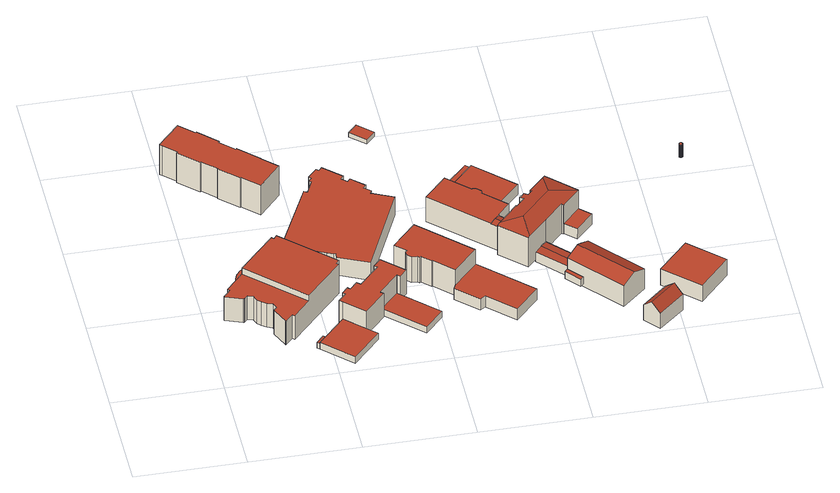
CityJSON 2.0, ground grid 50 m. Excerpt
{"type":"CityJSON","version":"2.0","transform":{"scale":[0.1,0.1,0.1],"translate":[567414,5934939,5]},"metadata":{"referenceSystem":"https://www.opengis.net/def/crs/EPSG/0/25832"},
"CityObjects":{
"building1":{"type":"Building","attributes":{"name":"Asklepios Klinik St. Georg","Gemeindeschluessel":"02000000","Geometrietyp2DReferenz":"3000","function":"31001_3050","roofType":"1000","measuredHeight":16.36,"storeysAboveGround":4},"geometry":[{"type":"MultiSurface","lod":"2","boundaries":[[[0,1,2,3,4,5,6,7,8,9,10]],[[11,12,13,14]],[[14,13,15,16]],[[16,15,17,18]],[[19,20,21,22]],[[22,21,23,24]],[[24,23,25,26]],[[26,25,27,28]],[[28,27,29,30]],[[30,29,31,32]],[[32,31,33,34]],[[34,33,35,36]],[[36,35,37,38]],[[38,37,12,11]],[[39,9,8,40]],[[40,8,7,41]],[[41,7,6,42]],[[42,6,5,43]],[[43,5,4,44]],[[44,4,3,45]],[[45,3,2,46]],[[47,10,9,39]],[[0,48,49,1]],[[50,51,52,53]],[[54,55,56,57]],[[58,59,60,61]],[[61,60,62,63]],[[64,65,66,67]],[[67,66,68,69]],[[69,68,70,71]],[[71,70,72,73]],[[73,72,74,75]],[[75,74,59,58]],[[76,77,78,79]],[[79,78,80,81]],[[81,80,82,83]],[[83,82,84,85]],[[85,84,86,87]],[[87,86,51,50,65,64]],[[88,56,55,62,60,59,74,72,70,68,66,65,50,53,17,15,13,12,37,35,33,31,29,27,25,23,21,20]],[[54,57,89,19,22,24,26,28,30,32,34,36,38,11,14,16,18,90,47,39,40,41,42,43,44,45,46,91,76,79,81,83,85,87,64,67,69,71,73,75,58,61,63]],[[90,18,17,53,52,48]],[[47,90,48,0,10]],[[89,57,56,88]],[[54,63,62,55]],[[77,76,91,92]],[[91,46,2,1,49,92]],[[19,89,88,20]],[[77,92,49,48,52,51,86,84,82,80,78]]],"semantics":{"surfaces":[{"type":"RoofSurface"},{"type":"WallSurface"},{"type":"GroundSurface"}],"values":[0,1,1,1,1,1,1,1,1,1,1,1,1,1,1,1,1,1,1,1,1,1,1,1,1,1,1,1,1,1,1,1,1,1,1,1,1,1,1,0,2,1,1,1,1,1,1,1,0]}}]},
"building2":{"type":"Building","attributes":{"Gemeindeschluessel":"02000000","Geometrietyp2DReferenz":"3000","function":"31001_3051","roofType":"1000","measuredHeight":3},"geometry":[{"type":"MultiSurface","lod":"2","boundaries":[[[93,94,95,96]],[[97,98,99,100]],[[100,99,94,93]],[[99,98,95,94]],[[98,97,96,95]],[[97,100,93,96]]],"semantics":{"surfaces":[{"type":"GroundSurface"},{"type":"RoofSurface"},{"type":"WallSurface"}],"values":[0,1,2,2,2,2]}}]},
"building3":{"type":"Building","attributes":{"Gemeindeschluessel":"02000000","Geometrietyp2DReferenz":"3000","function":"31001_3050","roofType":"1000","measuredHeight":3.54,"storeysAboveGround":1},"geometry":[{"type":"MultiSurface","lod":"2","boundaries":[[[101,102,103,104]],[[105,106,107,108]],[[106,104,103,107]],[[107,103,102,108]],[[106,105,101,104]],[[105,108,102,101]]],"semantics":{"surfaces":[{"type":"RoofSurface"},{"type":"GroundSurface"},{"type":"WallSurface"}],"values":[0,1,2,2,2,2]}}]},
"building4":{"type":"Building","attributes":{"Gemeindeschluessel":"02000000","Geometrietyp2DReferenz":"3000","function":"31001_3050","roofType":"1000","measuredHeight":16.4,"storeysAboveGround":4},"geometry":[{"type":"MultiSurface","lod":"2","boundaries":[[[109,110,111,112,113,114,115,116,117,118,119,120,121,122,123,124,125,126,127,128,129,130]],[[131,132,133,134,135,136,137,138,139,140,141,142,143,144,145,146,147,148,149,150,151,152]],[[150,111,110,151]],[[151,110,109,152]],[[131,130,129,132]],[[132,129,128,133]],[[133,128,127,134]],[[134,127,126,135]],[[135,126,125,136]],[[136,125,124,137]],[[137,124,123,138]],[[138,123,122,139]],[[139,122,121,140]],[[140,121,120,141]],[[141,120,119,142]],[[142,119,118,143]],[[143,118,117,144]],[[144,117,116,145]],[[145,116,115,146]],[[146,115,114,147]],[[147,114,113,148]],[[148,113,112,149]],[[149,112,111,150]],[[131,152,109,130]]],"semantics":{"surfaces":[{"type":"RoofSurface"},{"type":"GroundSurface"},{"type":"WallSurface"}],"values":[0,1,2,2,2,2,2,2,2,2,2,2,2,2,2,2,2,2,2,2,2,2,2,2]}}]},
"building5":{"type":"Building","attributes":{"Gemeindeschluessel":"02000000","Geometrietyp2DReferenz":"3000","function":"31001_3050","roofType":"1000","measuredHeight":13.26,"storeysAboveGround":3},"geometry":[{"type":"MultiSurface","lod":"2","boundaries":[[[153,154,155,156]],[[157,158,159,160]],[[160,159,161,162]],[[162,161,163,164]],[[164,163,165,166]],[[166,165,167,168]],[[168,167,169,170]],[[170,169,171,172]],[[172,171,173,174]],[[174,173,175,176]],[[177,178,179,180]],[[180,179,181,182]],[[182,181,183,184]],[[184,183,154,153]],[[185,186,187,188]],[[176,175,178,177]],[[158,157,188,187]],[[156,155,186,185]],[[156,185,188,157,160,162,164,166,168,170,172,174,176,177,180,182,184,153]],[[186,155,154,183,181,179,178,175,173,171,169,167,165,163,161,159,158,187]]],"semantics":{"surfaces":[{"type":"WallSurface"},{"type":"GroundSurface"},{"type":"RoofSurface"}],"values":[0,0,0,0,0,0,0,0,0,0,0,0,0,0,0,0,0,0,1,2]}}]},
"building6":{"type":"Building","attributes":{"Gemeindeschluessel":"02000000","Geometrietyp2DReferenz":"3000","function":"31001_3050","roofType":"1000","measuredHeight":9.98,"storeysAboveGround":3},"geometry":[{"type":"MultiSurface","lod":"2","boundaries":[[[189,190,191,192]],[[192,191,193,194]],[[194,193,195,196]],[[197,198,199,200]],[[200,199,201,202]],[[202,201,203,204]],[[204,203,205,206]],[[206,205,207,208]],[[208,207,209,210]],[[210,209,211,212]],[[212,211,213,214]],[[214,213,215,216]],[[217,218,219,220]],[[220,219,221,222]],[[222,221,223,224]],[[224,223,225,226]],[[226,225,227,228]],[[228,227,229,230]],[[230,229,231,232]],[[232,231,233,234]],[[234,233,235,236]],[[236,235,237,238]],[[238,237,239,240]],[[215,213,211,209,207,205,203,201,199,198,239,237,235,233,231,229,227,225,223,221,219,218,195,193,191,190,241]],[[242,189,192,194,196,217,220,222,224,226,228,230,232,234,236,238,240,197,200,202,204,206,208,210,212,214,216]],[[242,216,215,241]],[[197,240,239,198]],[[217,196,195,218]],[[189,242,241,190]]],"semantics":{"surfaces":[{"type":"WallSurface"},{"type":"RoofSurface"},{"type":"GroundSurface"}],"values":[0,0,0,0,0,0,0,0,0,0,0,0,0,0,0,0,0,0,0,0,0,0,0,1,2,0,0,0,0]}}]},
"building7":{"type":"Building","attributes":{"Gemeindeschluessel":"02000000","Geometrietyp2DReferenz":"3000","function":"31001_3050","roofType":"1000","measuredHeight":3.37,"storeysAboveGround":1},"geometry":[{"type":"MultiSurface","lod":"2","boundaries":[[[243,244,245,246]],[[247,248,249,250]],[[247,246,245,248]],[[248,245,244,249]],[[249,244,243,250]],[[250,243,246,247]]],"semantics":{"surfaces":[{"type":"RoofSurface"},{"type":"GroundSurface"},{"type":"WallSurface"}],"values":[0,1,2,2,2,2]}}]},
"building8":{"type":"Building","attributes":{"Gemeindeschluessel":"02000000","Geometrietyp2DReferenz":"3000","function":"31001_3050","roofType":"1000","measuredHeight":14.22,"storeysAboveGround":2},"geometry":[{"type":"MultiSurface","lod":"2","boundaries":[[[251,252,253,254]],[[255,256,257,258]],[[259,260,261,262]],[[263,264,265,266]],[[266,265,267,268]],[[268,267,269,270]],[[270,269,271,272]],[[257,256,261,260,273,271,269,267,265,264,253,252,274]],[[263,266,268,270,272,275,259,262,255,258,276,251,254]],[[255,262,261,256]],[[259,275,273,260]],[[275,272,271,273]],[[263,254,253,264]],[[276,258,257,274]],[[251,276,274,252]]],"semantics":{"surfaces":[{"type":"WallSurface"},{"type":"RoofSurface"},{"type":"GroundSurface"}],"values":[0,0,0,0,0,0,0,1,2,0,0,0,0,0,0]}}]},
"building9":{"type":"Building","attributes":{"Gemeindeschluessel":"02000000","Geometrietyp2DReferenz":"3000","function":"31001_3050","roofType":"1000","measuredHeight":6.28,"storeysAboveGround":1},"geometry":[{"type":"MultiSurface","lod":"2","boundaries":[[[277,278,279,263]],[[280,281,278,277]],[[282,283,284,285]],[[286,284,283,287,279,278,281]],[[288,280,277,263,254,282,285]],[[288,285,284,286]],[[282,254,287,283]],[[280,288,286,281]],[[254,263,279,287]]],"semantics":{"surfaces":[{"type":"WallSurface"},{"type":"RoofSurface"},{"type":"GroundSurface"}],"values":[0,0,0,1,2,0,0,0,0]}}]},
"building10":{"type":"Building","attributes":{"Gemeindeschluessel":"02000000","Geometrietyp2DReferenz":"3000","function":"31001_2460","roofType":"1000","measuredHeight":2.28,"storeysAboveGround":1},"geometry":[{"type":"MultiSurface","lod":"2","boundaries":[[[289,290,291,292,293]],[[294,295,296,297,298]],[[294,293,292,295]],[[295,292,291,296]],[[296,291,290,297]],[[297,290,289,298]],[[298,289,293,294]]],"semantics":{"surfaces":[{"type":"RoofSurface"},{"type":"GroundSurface"},{"type":"WallSurface"}],"values":[0,1,2,2,2,2,2]}}]},
"building11":{"type":"Building","attributes":{"Gemeindeschluessel":"02000000","Geometrietyp2DReferenz":"3000","function":"31001_3050","roofType":"1000","measuredHeight":13.75,"storeysAboveGround":3},"geometry":[{"type":"MultiSurface","lod":"2","boundaries":[[[299,300,301,302,303]],[[300,304,305,306,301]],[[305,307,306]],[[302,308,303]],[[309,310,311,312]],[[312,311,313,314]],[[314,313,315,316]],[[316,315,317,318]],[[318,317,319,320]],[[320,319,321,322]],[[322,321,323,324]],[[325,326,327,328,309,312,314,316,318,320,322,324]],[[327,326,304,300,299]],[[302,301,306]],[[328,327,299,303,308,329]],[[326,325,330,307,305,304]],[[330,325,324,323]],[[310,309,328,329]],[[310,329,308,302,306,307,330,323,321,319,317,315,313,311]]],"semantics":{"surfaces":[{"type":"RoofSurface"},{"type":"WallSurface"},{"type":"GroundSurface"}],"values":[0,0,1,1,1,1,1,1,1,1,1,2,1,1,1,1,1,1,0]}}]},
"building12":{"type":"Building","attributes":{"Gemeindeschluessel":"02000000","Geometrietyp2DReferenz":"3000","function":"51009_1610","roofType":"1000","measuredHeight":4.2},"geometry":[{"type":"MultiSurface","lod":"2","boundaries":[[[331,332,333,334]],[[335,336,337,338]],[[335,334,333,336]],[[336,333,332,337]],[[337,332,331,338]],[[338,331,334,335]]],"semantics":{"surfaces":[{"type":"RoofSurface"},{"type":"GroundSurface"},{"type":"WallSurface"}],"values":[0,1,2,2,2,2]}}]},
"building13":{"type":"Building","attributes":{"Gemeindeschluessel":"02000000","Geometrietyp2DReferenz":"3000","function":"31001_3050","roofType":"1000","measuredHeight":5.5,"storeysAboveGround":1},"geometry":[{"type":"MultiSurface","lod":"2","boundaries":[[[339,340,341,342]],[[343,344,345,346]],[[343,342,341,344]],[[344,341,340,345]],[[345,340,339,346]],[[346,339,342,343]]],"semantics":{"surfaces":[{"type":"RoofSurface"},{"type":"GroundSurface"},{"type":"WallSurface"}],"values":[0,1,2,2,2,2]}}]},
"building14":{"type":"Building","attributes":{"Gemeindeschluessel":"02000000","Geometrietyp2DReferenz":"3000","function":"31001_3051","roofType":"1000","measuredHeight":4.01},"geometry":[{"type":"MultiSurface","lod":"2","boundaries":[[[347,348,349,350]],[[351,352,353,354]],[[351,350,349,352]],[[352,349,348,353]],[[353,348,347,354]],[[354,347,350,351]]],"semantics":{"surfaces":[{"type":"RoofSurface"},{"type":"GroundSurface"},{"type":"WallSurface"}],"values":[0,1,2,2,2,2]}}]},
"building15":{"type":"Building","attributes":{"Gemeindeschluessel":"02000000","Geometrietyp2DReferenz":"3000","function":"31001_3050","roofType":"3100","measuredHeight":5.71,"storeysAboveGround":1},"geometry":[{"type":"MultiSurface","lod":"2","boundaries":[[[355,356,357,358]],[[359,355,358,360]],[[359,360,361,362]],[[356,355,359,362,363]],[[363,362,361,364]],[[361,360,358,357,364]],[[363,364,357,356]]],"semantics":{"surfaces":[{"type":"RoofSurface"},{"type":"WallSurface"},{"type":"GroundSurface"}],"values":[0,1,2,1,1,1,0]}}]},
"building16":{"type":"Building","attributes":{"Gemeindeschluessel":"02000000","Geometrietyp2DReferenz":"3000","function":"31001_3050","roofType":"3100","measuredHeight":18.18,"storeysAboveGround":4},"geometry":[{"type":"MultiSurface","lod":"2","boundaries":[[[365,366,367,368,369]],[[370,371,372,373]],[[374,375,376,377]],[[378,365,369,379]],[[380,381,382,383]],[[383,382,384,385]],[[385,384,386,387]],[[387,386,388,389]],[[389,388,390,391]],[[391,390,392,393]],[[393,392,394,395]],[[396,397,398,399]],[[399,398,400,401]],[[376,402,403,377]],[[404,375,374,405]],[[381,380,379,369,368]],[[406,396,399,401,378,379,380,383,385,387,389,391,393,395,407,404,405]],[[366,365,378,401,400]],[[373,372,407,395,394]],[[404,407,372,371,402,376,375]],[[406,405,374,377,403,408]],[[397,396,406,408]],[[367,366,400,398,397,408,403,402,371,370]],[[367,370,373,394,392,390,388,386,384,382,381,368]]],"semantics":{"surfaces":[{"type":"RoofSurface"},{"type":"WallSurface"},{"type":"GroundSurface"}],"values":[0,0,0,1,1,1,1,1,1,1,1,1,1,1,1,1,2,1,1,1,1,1,0,0]}}]},
"building17":{"type":"Building","attributes":{"Gemeindeschluessel":"02000000","Geometrietyp2DReferenz":"3000","function":"31001_3050","roofType":"3100","measuredHeight":14.21,"storeysAboveGround":3},"geometry":[{"type":"MultiSurface","lod":"2","boundaries":[[[409,410,411,412]],[[410,413,414,415,411]],[[362,415,414,416]],[[416,414,413,417]],[[418,412,411,415,362]],[[419,409,412,418]],[[417,413,410,409,419]],[[417,419,418,362,416]]],"semantics":{"surfaces":[{"type":"RoofSurface"},{"type":"WallSurface"},{"type":"GroundSurface"}],"values":[0,0,1,1,1,1,1,2]}}]},
"building18":{"type":"Building","attributes":{"Gemeindeschluessel":"02000000","Geometrietyp2DReferenz":"3000","function":"31001_3050","roofType":"3100","measuredHeight":12.51,"storeysAboveGround":2},"geometry":[{"type":"MultiSurface","lod":"2","boundaries":[[[420,421,422,423]],[[424,425,421,420]],[[426,423,422,427]],[[428,425,424,429]],[[429,424,420,423,426]],[[427,422,421,425,428]],[[427,428,429,426]]],"semantics":{"surfaces":[{"type":"RoofSurface"},{"type":"WallSurface"},{"type":"GroundSurface"}],"values":[0,0,1,1,1,1,2]}}]},
"building19":{"type":"Building","attributes":{"Gemeindeschluessel":"02000000","Geometrietyp2DReferenz":"3000","function":"31001_2500","roofType":"1000","measuredHeight":8.72,"storeysAboveGround":2},"geometry":[{"type":"MultiSurface","lod":"2","boundaries":[[[430,431,432,433]],[[434,435,436,437]],[[435,432,431,436]],[[436,431,430,437]],[[434,433,432,435]],[[434,437,430,433]]],"semantics":{"surfaces":[{"type":"RoofSurface"},{"type":"GroundSurface"},{"type":"WallSurface"}],"values":[0,1,2,2,2,2]}}]},
"building20":{"type":"Building","attributes":{"Gemeindeschluessel":"02000000","Geometrietyp2DReferenz":"3000","function":"51002_1290","roofType":"1000","measuredHeight":6.81},"geometry":[{"type":"MultiSurface","lod":"2","boundaries":[[[438,439,440,441,442,443,444,445,446,447,448,449,450,451,452,453,454,455,456,457,458,459,460,461,462,463,464,465,466,467,468,469,470,471,472,473,474,475,476,477,478,479,480,481,482,483,484,485,486,487,488,489,490]],[[491,492,493,494,495,496,497,498,499,500,501,502,503,504,505,506,507,508,509,510,511,512,513,514,515,516,517,518,519,520,521,522,523,524,525,526,527,528,529,530,531,532,533,534,535,536,537,538,539,540,541,542,543]],[[543,542,439,438]],[[542,541,440,439]],[[541,540,441,440]],[[540,539,442,441]],[[539,538,443,442]],[[538,537,444,443]],[[537,536,445,444]],[[536,535,446,445]],[[535,534,447,446]],[[534,533,448,447]],[[533,532,449,448]],[[532,531,450,449]],[[531,530,451,450]],[[530,529,452,451]],[[529,528,453,452]],[[528,527,454,453]],[[527,526,455,454]],[[526,525,456,455]],[[525,524,457,456]],[[524,523,458,457]],[[523,522,459,458]],[[522,521,460,459]],[[521,520,461,460]],[[520,519,462,461]],[[519,518,463,462]],[[518,517,464,463]],[[517,516,465,464]],[[516,515,466,465]],[[515,514,467,466]],[[514,513,468,467]],[[513,512,469,468]],[[512,511,470,469]],[[511,510,471,470]],[[510,509,472,471]],[[509,508,473,472]],[[508,507,474,473]],[[507,506,475,474]],[[506,505,476,475]],[[505,504,477,476]],[[504,503,478,477]],[[503,502,479,478]],[[502,501,480,479]],[[501,500,481,480]],[[500,499,482,481]],[[499,498,483,482]],[[498,497,484,483]],[[497,496,485,484]],[[496,495,486,485]],[[495,494,487,486]],[[494,493,488,487]],[[493,492,489,488]],[[492,491,490,489]],[[491,543,438,490]]],"semantics":{"surfaces":[{"type":"GroundSurface"},{"type":"RoofSurface"},{"type":"WallSurface"}],"values":[0,1,2,2,2,2,2,2,2,2,2,2,2,2,2,2,2,2,2,2,2,2,2,2,2,2,2,2,2,2,2,2,2,2,2,2,2,2,2,2,2,2,2,2,2,2,2,2,2,2,2,2,2,2,2]}}]}
},
"vertices":[
[203,575,79],[278,656,79],[256,677,79],[272,694,79],[246,689,79],[221,678,79],[198,660,79],[179,636,79],[168,608,79],[164,579,79],[180,596,79],[82,425,18],[82,425,149],[83,426,149],[83,426,18],[115,461,149],[115,461,18],[106,470,149],[106,470,18],[216,377,18],[216,377,149],[206,400,149],[206,400,18],[180,410,149],[180,410,18],[167,396,149],[167,396,18],[167,395,149],[167,395,18],[166,395,149],[166,395,18],[165,395,149],[165,395,18],[164,394,149],[164,394,18],[160,394,149],[160,394,18],[84,423,149],[84,423,18],[164,579,18],[168,608,18],[179,636,18],[198,660,18],[221,678,18],[246,689,18],[272,694,18],[256,677,18],[180,596,18],[203,575,181],[278,656,181],[432,325,149],[432,325,181],[187,557,181],[187,557,149],[276,335,18],[276,335,149],[252,344,149],[252,344,18],[273,292,18],[273,292,149],[274,296,149],[274,296,18],[287,310,149],[287,310,18],[352,240,18],[352,240,149],[343,249,149],[343,249,18],[311,214,149],[311,214,18],[309,213,149],[309,213,18],[307,215,149],[307,215,18],[273,289,149],[273,289,18],[349,731,18],[349,731,181],[359,723,181],[359,723,18],[374,739,181],[374,739,18],[602,526,181],[602,526,18],[587,510,181],[587,510,18],[596,501,181],[596,501,18],[232,358,149],[232,358,18],[203,575,18],[279,656,18],[279,656,181],
[428,139,43],[462,175,43],[473,165,43],[439,128,43],[439,128,73],[473,165,73],[462,175,73],[428,139,73],
[566,262,79],[439,128,79],[569,5,79],[696,139,79],[566,262,44],[696,139,44],[569,5,44],[439,128,44],
[107,1548,170],[6,1440,170],[5,1439,170],[16,1429,170],[72,1376,170],[67,1372,170],[154,1290,170],[158,1294,170],[219,1237,170],[217,1234,170],[300,1156,170],[304,1159,170],[376,1091,170],[477,1200,170],[410,1264,170],[411,1265,170],[323,1349,170],[320,1345,170],[255,1405,170],[260,1410,170],[176,1490,170],[173,1486,170],[173,1486,6],[176,1490,6],[260,1410,6],[255,1405,6],[320,1345,6],[323,1349,6],[411,1265,6],[410,1264,6],[477,1200,6],[376,1091,6],[304,1159,6],[300,1156,6],[217,1234,6],[219,1237,6],[158,1294,6],[154,1290,6],[67,1372,6],[72,1376,6],[16,1429,6],[5,1439,6],[6,1440,6],[107,1548,6],
[552,275,41],[552,275,173],[587,312,173],[587,312,41],[614,342,41],[614,342,173],[648,378,173],[648,378,41],[664,363,173],[664,363,41],[755,459,173],[755,459,41],[743,471,173],[743,471,41],[777,507,173],[777,507,41],[873,416,173],[873,416,41],[839,380,173],[839,380,41],[827,391,173],[827,391,41],[824,389,173],[824,389,41],[736,295,41],[736,295,173],[748,283,173],[748,283,41],[651,181,173],[651,181,41],[566,262,173],[566,262,41],[575,322,41],[575,322,173],[603,352,173],[603,352,41],
[560,1087,7],[560,1087,107],[561,1090,107],[561,1090,7],[578,1082,107],[578,1082,7],[606,1144,107],[606,1144,7],[845,1036,7],[845,1036,107],[838,1022,107],[838,1022,7],[936,977,107],[936,977,7],[750,572,107],[750,572,7],[612,635,107],[612,635,7],[614,652,107],[614,652,7],[614,655,107],[614,655,7],[608,659,107],[608,659,7],[579,672,107],[579,672,7],[454,729,107],[454,729,7],[597,1153,7],[597,1153,107],[611,1168,107],[611,1168,7],[600,1178,107],[600,1178,7],[642,1222,107],[642,1222,7],[653,1213,107],[653,1213,7],[668,1228,107],[668,1228,7],[748,1154,107],[748,1154,7],[734,1139,107],[734,1139,7],[758,1117,107],[758,1117,7],[772,1132,107],[772,1132,7],[830,1077,107],[830,1077,7],[817,1062,107],[817,1062,7],[406,773,107],[406,773,7],
[907,142,76],[991,231,76],[824,389,76],[740,300,76],[740,300,42],[824,389,42],[991,231,42],[907,142,42],
[964,703,32],[964,703,174],[1188,489,174],[1188,489,32],[892,532,32],[892,532,174],[900,540,174],[900,540,32],[910,496,32],[910,496,174],[894,511,174],[894,511,32],[1077,373,32],[1077,373,174],[994,454,174],[994,454,32],[992,452,174],[992,452,32],[952,492,174],[952,492,32],[945,485,174],[945,485,32],[936,494,174],[852,586,174],[936,494,32],[852,586,32],
[1067,350,32],[1067,350,94],[1077,373,94],[1162,260,32],[1162,260,94],[1411,276,32],[1411,276,94],[1303,162,94],[1303,162,32],[1187,273,94],[1188,489,94],[1187,273,32],
[909,1442,44],[950,1486,44],[882,1549,44],[855,1520,44],[841,1505,44],[841,1505,21],[855,1520,21],[882,1549,21],[950,1486,21],[909,1442,21],
[1326,640,146],[1349,664,153],[1314,698,153],[1309,693,151],[1291,674,146],[1372,688,146],[1337,722,146],[1319,703,151],[1337,722,151],[1291,674,151],[1157,1007,15],[1157,1007,151],[1257,912,151],[1257,912,15],[1260,914,151],[1260,914,15],[1274,913,151],[1274,913,15],[1295,893,151],[1295,893,15],[1294,880,151],[1294,880,15],[1292,879,151],[1292,879,15],[1393,782,151],[1393,782,15],[1336,723,15],[1372,688,15],[1326,640,15],[1054,899,15],[1054,899,151],[1336,723,151],
[1200,1050,59],[1303,1156,59],[1280,1179,59],[1177,1072,59],[1177,1072,17],[1280,1179,17],[1303,1156,17],[1200,1050,17],
[1370,885,73],[1473,992,73],[1303,1156,73],[1200,1050,73],[1200,1050,18],[1303,1156,18],[1473,992,18],[1370,885,18],
[1616,343,58],[1630,356,58],[1573,421,58],[1559,408,58],[1559,408,18],[1573,421,18],[1630,356,18],[1616,343,18],
[1584,430,59],[1614,456,63],[1491,586,63],[1462,557,59],[1584,430,6],[1462,557,6],[1519,615,6],[1644,483,6],[1644,483,59],[1519,615,59],
[1423,515,178],[1429,522,180],[1427,639,199],[1323,637,182],[1310,623,178],[1564,781,199],[1694,783,178],[1571,903,178],[1562,893,181],[1663,654,75],[1743,736,75],[1695,783,75],[1615,700,75],[1423,515,17],[1310,623,17],[1413,731,17],[1413,731,182],[1416,728,183],[1416,728,17],[1455,769,182],[1455,769,17],[1439,784,178],[1439,784,17],[1462,808,178],[1462,808,17],[1478,793,183],[1478,793,17],[1497,812,183],[1497,812,17],[1490,819,180],[1490,819,17],[1612,698,17],[1612,698,178],[1605,705,180],[1605,705,17],[1519,615,180],[1519,615,17],[1695,783,177],[1615,700,177],[1743,736,17],[1663,654,17],[1615,701,17],[1571,903,17],[1615,701,178],
[1773,192,119],[1828,240,148],[1627,468,148],[1573,421,119],[1882,287,119],[1681,516,119],[1644,483,139],[1681,516,6],[1882,287,6],[1573,421,6],[1773,192,6],
[1865,48,134],[1984,152,134],[1953,187,93],[1835,83,93],[1896,13,93],[2014,117,93],[1835,83,9],[1953,187,9],[2014,117,9],[1896,13,9],
[2243,300,100],[2090,442,100],[1952,294,100],[2105,152,100],[2105,152,12],[1952,294,12],[2090,442,12],[2243,300,12],
[2192,1054,68],[2193,1054,68],[2194,1054,68],[2194,1053,68],[2195,1053,68],[2196,1053,68],[2197,1052,68],[2198,1052,68],[2198,1051,68],[2199,1051,68],[2199,1050,68],[2200,1049,68],[2200,1048,68],[2200,1047,68],[2201,1046,68],[2201,1045,68],[2200,1044,68],[2200,1043,68],[2200,1042,68],[2199,1041,68],[2199,1040,68],[2198,1039,68],[2197,1038,68],[2196,1038,68],[2195,1037,68],[2194,1037,68],[2193,1037,68],[2192,1037,68],[2191,1037,68],[2190,1037,68],[2189,1037,68],[2188,1038,68],[2187,1038,68],[2187,1039,68],[2186,1039,68],[2186,1040,68],[2185,1040,68],[2185,1041,68],[2184,1042,68],[2184,1043,68],[2184,1044,68],[2184,1045,68],[2184,1046,68],[2184,1047,68],[2184,1048,68],[2184,1049,68],[2185,1050,68],[2186,1051,68],[2187,1052,68],[2188,1053,68],[2189,1053,68],[2190,1053,68],[2191,1054,68],[2191,1054,136],[2190,1053,136],[2189,1053,136],[2188,1053,136],[2187,1052,136],[2186,1051,136],[2185,1050,136],[2184,1049,136],[2184,1048,136],[2184,1047,136],[2184,1046,136],[2184,1045,136],[2184,1044,136],[2184,1043,136],[2184,1042,136],[2185,1041,136],[2185,1040,136],[2186,1040,136],[2186,1039,136],[2187,1039,136],[2187,1038,136],[2188,1038,136],[2189,1037,136],[2190,1037,136],[2191,1037,136],[2192,1037,136],[2193,1037,136],[2194,1037,136],[2195,1037,136],[2196,1038,136],[2197,1038,136],[2198,1039,136],[2199,1040,136],[2199,1041,136],[2200,1042,136],[2200,1043,136],[2200,1044,136],[2201,1045,136],[2201,1046,136],[2200,1047,136],[2200,1048,136],[2200,1049,136],[2199,1050,136],[2199,1051,136],[2198,1051,136],[2198,1052,136],[2197,1052,136],[2196,1053,136],[2195,1053,136],[2194,1053,136],[2194,1054,136],[2193,1054,136],[2192,1054,136]
]}
